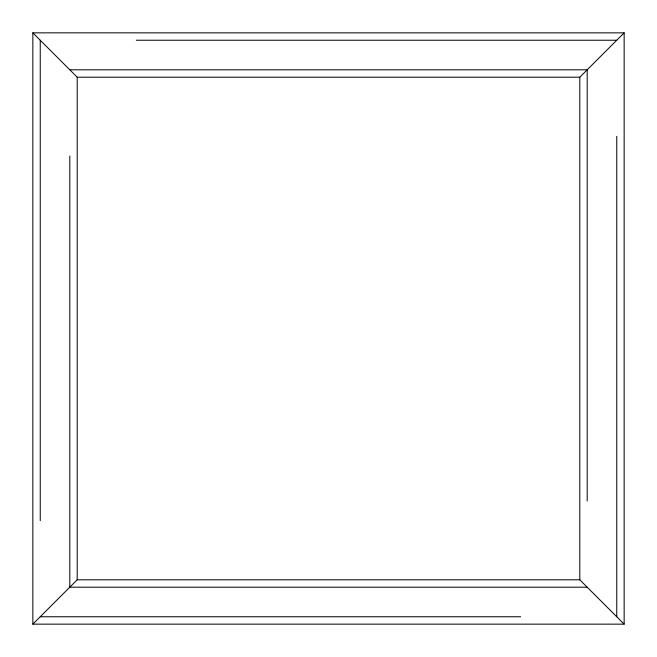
<?xml version="1.0" encoding="UTF-8"?>
<svg xmlns="http://www.w3.org/2000/svg" width="657" height="657" viewBox="0 0 657 657"><rect width="100%" height="100%" fill="white"/><g stroke="black" fill="none" stroke-linecap="round" stroke-linejoin="round"><path stroke-width="0.99" d="M32.85 624.15L77.198 579.803L579.803 579.803L624.15 624.15L32.85 624.15L32.85 32.85L624.15 32.85L624.15 624.15M579.803 579.803L579.803 77.198L624.15 32.85M136.328 40.241L616.759 40.241M69.806 69.806L587.194 69.806L587.194 500.963M32.85 32.85L77.198 77.198L579.803 77.198M587.194 587.194L69.806 587.194L69.806 156.037M40.241 616.759L520.673 616.759M616.759 136.328L616.759 616.759M77.198 77.198L77.198 579.803M40.241 40.241L40.241 520.673"/></g></svg>
